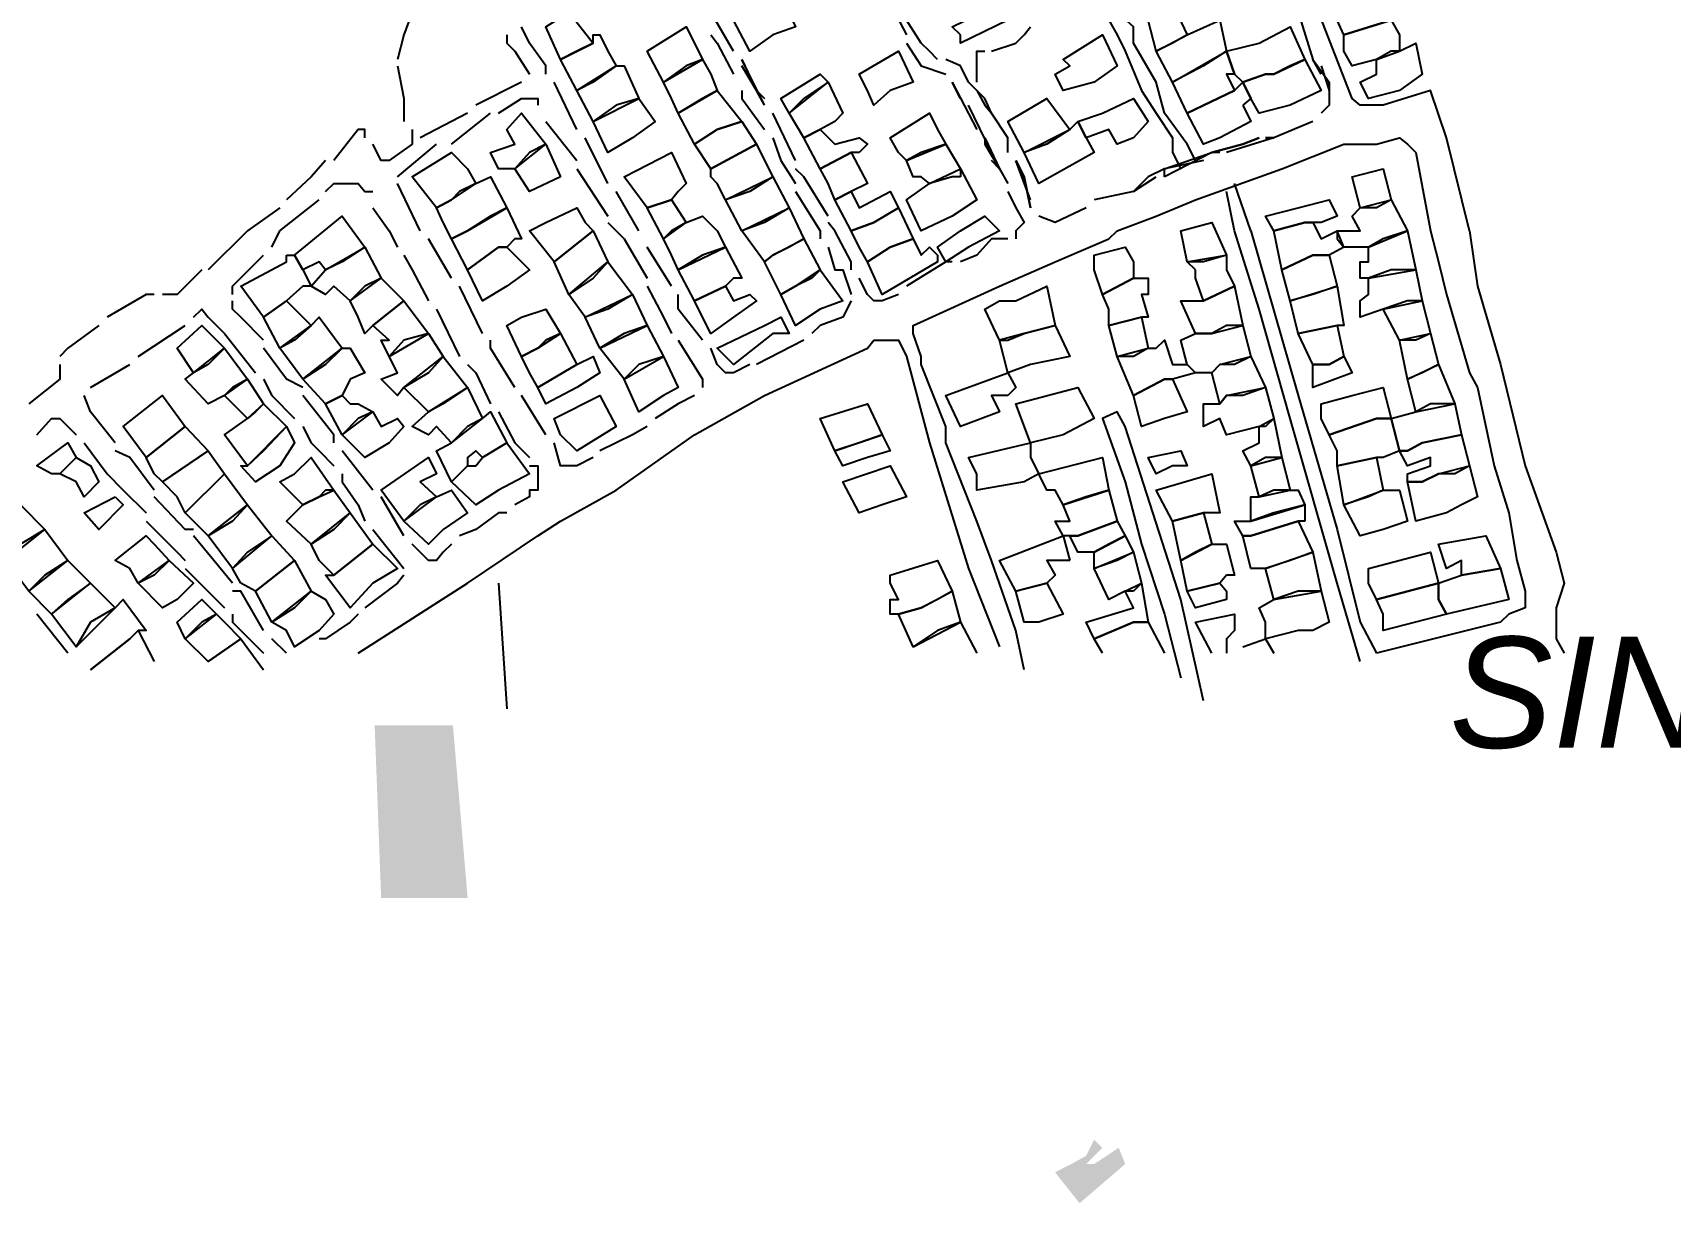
# Model space of a CAD drawing. Header units: millimetres. Extents: x -3588 to 75209, y -3737 to 38254.
# Drawn here: x 28055 to 28338.3, y 4700.5 to 4903 of the extents above; entities that cross this region are included whole.
import ezdxf

# ---------------------------------------------------------------- set-up
doc = ezdxf.new("R2010")
doc.units = ezdxf.units.MM
for name, color, linetype in [('H', 250, 'Continuous'), ('P', 253, 'Continuous'), ('T', 7, 'Continuous')]:
    doc.layers.add(name, color=color, linetype=linetype)

msp = doc.modelspace()

# ---------------------------------------------------------------- hatches: boundary and pattern name
at = {"layer": 'H', "linetype": 'Continuous'}
for points in [[(28115.289, 4753.317), (28114.169, 4783.228), (28127.708, 4783.228), (28130.253, 4753.317), (28115.289, 4753.317), (28115.289, 4753.317)], [(28242.887, 4710.123), (28244.007, 4707.307), (28236.117, 4700.521), (28231.876, 4705.882), (28234.693, 4707.307), (28237.237, 4708.715), (28238.646, 4711.532), (28240.054, 4710.123), (28237.237, 4707.307), (28238.646, 4707.307), (28242.887, 4710.123), (28242.887, 4710.123)]]:
    msp.add_hatch(color=256, dxfattribs=at).paths.add_polyline_path(points)

# ---------------------------------------------------------------- linework, layer by layer
at = {"layer": 'P'}
for points in [[(28303.573, 4868.768), (28299.62, 4884.852), (28296.803, 4893.046), (28288.609, 4890.501), (28284.656, 4890.501), (28283.248, 4891.638), (28271.117, 4922.973), (28264.332, 4939.057), (28256.154, 4963.622)], [(28183.033, 4902.648), (28179.08, 4899.815), (28176.263, 4905.177), (28184.457, 4909.418), (28186.986, 4904.056), (28183.033, 4902.648)], [(28201.949, 4910.826), (28203.357, 4908.009), (28206.19, 4902.648)], [(28238.646, 4911.962), (28240.054, 4909.418), (28241.19, 4905.177), (28242.599, 4902.648), (28244.007, 4899.815), (28246.84, 4893.046), (28249.384, 4889.093), (28252.201, 4884.852), (28252.201, 4882.323), (28253.609, 4879.491)], [(28256.154, 4880.915), (28254.745, 4883.732), (28250.792, 4889.093), (28249.384, 4894.454), (28245.431, 4901.24), (28245.431, 4904.056), (28242.599, 4906.601), (28240.054, 4911.962)], [(28291.442, 4908.009), (28291.442, 4906.601), (28290.034, 4905.177), (28281.84, 4902.648), (28280.703, 4905.177), (28279.295, 4908.009), (28287.489, 4910.826), (28288.609, 4908.009), (28291.442, 4909.418), (28291.442, 4908.009)], [(28120.65, 4906.601), (28119.242, 4902.648), (28118.106, 4898.407)], [(28149.169, 4899.815), (28146.336, 4898.407), (28143.808, 4904.056), (28147.761, 4906.601), (28151.986, 4901.24), (28149.169, 4899.815)], [(28176.263, 4899.815), (28172.31, 4906.601)], [(28215.504, 4902.648), (28214.096, 4904.056), (28222.274, 4908.009), (28223.682, 4905.177), (28215.504, 4901.24), (28215.504, 4902.648)], [(28252.201, 4901.24), (28249.384, 4899.815), (28247.96, 4905.177), (28252.201, 4908.009), (28254.745, 4902.648), (28252.201, 4901.24)], [(28273.934, 4906.601), (28276.478, 4898.407)], [(28143.808, 4895.863), (28143.808, 4897.287), (28140.975, 4901.24), (28139.567, 4904.056)], [(28168.085, 4897.287), (28164.132, 4894.454), (28161.3, 4899.815), (28168.085, 4904.056), (28169.494, 4901.24), (28170.902, 4898.407), (28168.085, 4897.287)], [(28211.551, 4898.407), (28210.143, 4899.815), (28208.735, 4901.24), (28206.19, 4905.177)], [(28220.866, 4899.815), (28225.107, 4901.24), (28226.515, 4902.648), (28227.635, 4904.056)], [(28257.562, 4897.287), (28252.201, 4894.454), (28249.384, 4899.815), (28254.745, 4902.648), (28260.379, 4905.177), (28261.515, 4899.815), (28257.562, 4897.287)], [(28272.526, 4897.287), (28269.709, 4895.863), (28268.285, 4895.863), (28264.332, 4894.454), (28262.923, 4895.863), (28261.515, 4899.815), (28267.164, 4901.24), (28272.526, 4904.056), (28275.07, 4898.407), (28272.526, 4897.287)], [(28290.034, 4899.815), (28287.489, 4898.407), (28283.248, 4897.287), (28281.84, 4899.815), (28281.84, 4902.648), (28290.034, 4905.177), (28291.442, 4902.648), (28291.442, 4899.815), (28290.034, 4899.815)], [(28137.022, 4902.648), (28137.022, 4901.24), (28138.43, 4899.815), (28140.975, 4895.863)], [(28151.986, 4894.454), (28149.169, 4893.046), (28146.336, 4898.407), (28151.986, 4901.24), (28151.986, 4902.648), (28153.122, 4902.648), (28154.53, 4899.815), (28155.938, 4897.287), (28151.986, 4894.454)], [(28172.31, 4902.648), (28173.447, 4901.24), (28176.263, 4895.863)], [(28206.19, 4901.24), (28208.735, 4897.287), (28212.96, 4895.863)], [(28238.646, 4894.454), (28233.284, 4893.046), (28231.876, 4895.863), (28234.421, 4897.287), (28233.284, 4898.407), (28240.054, 4902.648), (28242.599, 4897.287), (28238.646, 4894.454)], [(28291.442, 4893.046), (28286.081, 4891.638), (28284.656, 4894.454), (28287.489, 4895.863), (28287.489, 4898.407), (28291.442, 4899.815), (28294.259, 4901.24), (28295.395, 4895.863), (28291.442, 4893.046)], [(28170.902, 4891.638), (28166.661, 4889.093), (28165.541, 4891.638), (28164.132, 4894.454), (28170.902, 4898.407), (28172.31, 4895.863), (28173.447, 4893.046), (28170.902, 4891.638)], [(28181.624, 4890.501), (28177.672, 4898.407)], [(28177.672, 4898.407), (28180.216, 4893.046), (28181.624, 4891.638)], [(28203.357, 4893.046), (28200.541, 4890.501), (28199.405, 4893.046), (28197.996, 4895.863), (28204.782, 4899.815), (28207.31, 4894.454), (28203.357, 4893.046)], [(28219.729, 4891.638), (28218.321, 4893.046), (28216.913, 4894.454), (28215.504, 4897.287), (28212.96, 4898.407)], [(28218.321, 4894.454), (28218.321, 4895.863), (28218.321, 4898.407), (28218.321, 4899.815), (28219.729, 4899.815)], [(28262.923, 4895.863), (28261.515, 4895.863), (28262.923, 4893.046), (28254.745, 4889.093), (28252.201, 4894.454), (28261.515, 4899.815), (28262.923, 4895.863)], [(28272.526, 4890.501), (28267.164, 4889.093), (28265.756, 4891.638), (28264.332, 4894.454), (28268.285, 4895.863), (28269.709, 4895.863), (28275.07, 4898.407), (28277.887, 4893.046), (28272.526, 4890.501)], [(28276.478, 4898.407), (28279.295, 4894.454), (28279.295, 4893.046), (28279.295, 4894.454)], [(28277.887, 4895.863), (28276.478, 4898.407)], [(28118.106, 4897.287), (28119.242, 4891.638), (28119.242, 4887.685)], [(28155.938, 4890.501), (28151.986, 4887.685), (28149.169, 4893.046), (28155.938, 4897.287), (28157.347, 4897.287), (28159.891, 4891.638), (28155.938, 4890.501)], [(28181.624, 4890.501), (28180.216, 4893.046), (28177.672, 4897.287)], [(28188.41, 4891.638), (28185.865, 4889.093), (28184.457, 4891.638), (28191.227, 4895.863), (28192.635, 4894.454), (28188.41, 4891.638)], [(28277.887, 4897.287), (28279.295, 4893.046), (28279.295, 4890.501), (28277.887, 4889.093)], [(28139.567, 4894.454), (28131.661, 4890.501)], [(28149.169, 4886.276), (28145.216, 4894.454)], [(28173.447, 4886.276), (28169.494, 4883.732), (28166.661, 4889.093), (28173.447, 4893.046), (28177.672, 4887.685), (28173.447, 4886.276)], [(28177.672, 4893.046), (28177.672, 4891.638), (28181.624, 4886.276)], [(28193.771, 4887.685), (28191.227, 4886.276), (28188.41, 4884.852), (28185.865, 4889.093), (28192.635, 4894.454), (28195.18, 4889.093), (28193.771, 4887.685)], [(28214.096, 4894.454), (28218.321, 4886.276)], [(28214.096, 4894.454), (28218.321, 4886.276)], [(28215.504, 4891.638), (28214.096, 4894.454)], [(28218.321, 4893.046), (28219.729, 4890.501), (28220.866, 4889.093), (28219.729, 4891.638)], [(28264.332, 4890.501), (28265.756, 4887.685), (28260.379, 4884.852), (28257.562, 4883.732), (28254.745, 4889.093), (28262.923, 4893.046), (28264.332, 4894.454), (28265.756, 4891.638), (28264.332, 4890.501)], [(28135.614, 4889.093), (28139.567, 4891.638), (28140.975, 4891.638), (28142.383, 4891.638), (28142.383, 4890.501)], [(28158.755, 4884.852), (28154.53, 4882.323), (28151.986, 4887.685), (28159.891, 4891.638), (28162.708, 4887.685), (28158.755, 4884.852)], [(28220.866, 4882.323), (28216.913, 4890.501)], [(28223.682, 4882.323), (28223.682, 4884.852), (28220.866, 4889.093), (28219.729, 4890.501)], [(28230.468, 4883.732), (28226.515, 4882.323), (28223.682, 4887.685), (28230.468, 4891.638), (28234.421, 4886.276), (28230.468, 4883.732)], [(28245.431, 4884.852), (28242.599, 4883.732), (28241.19, 4886.276), (28237.237, 4884.852), (28235.829, 4887.685), (28240.054, 4889.093), (28245.431, 4891.638), (28247.96, 4887.685), (28245.431, 4884.852)], [(28130.253, 4889.093), (28122.059, 4884.852)], [(28127.436, 4883.732), (28134.205, 4889.093)], [(28140.975, 4882.323), (28138.43, 4879.491), (28135.614, 4879.491), (28134.205, 4882.323), (28138.43, 4883.732), (28137.022, 4886.276), (28139.567, 4889.093), (28143.808, 4883.732), (28140.975, 4882.323)], [(28143.808, 4887.685), (28149.169, 4880.915)], [(28173.447, 4886.276), (28177.672, 4887.685), (28180.216, 4883.732), (28172.31, 4879.491), (28169.494, 4883.732), (28173.447, 4886.276)], [(28186.986, 4880.915), (28183.033, 4889.093)], [(28208.735, 4882.323), (28206.19, 4880.915), (28204.782, 4882.323), (28203.357, 4884.852), (28210.143, 4889.093), (28211.551, 4886.276), (28212.96, 4883.732), (28208.735, 4882.323)], [(28237.237, 4884.852), (28238.646, 4882.323), (28229.059, 4876.962), (28226.515, 4882.323), (28234.421, 4886.276), (28235.829, 4887.685), (28237.237, 4884.852)], [(28276.478, 4887.685), (28269.709, 4884.852), (28268.285, 4884.852)], [(28112.472, 4884.852), (28112.472, 4886.276), (28111.336, 4886.276), (28107.111, 4880.915)], [(28120.65, 4886.276), (28120.65, 4883.732)], [(28154.53, 4876.962), (28150.577, 4884.852)], [(28183.033, 4884.852), (28184.457, 4880.915), (28186.986, 4876.962)], [(28197.996, 4882.323), (28196.588, 4882.323), (28191.227, 4879.491), (28188.41, 4884.852), (28191.227, 4886.276), (28193.771, 4883.732), (28197.996, 4884.852), (28199.405, 4883.732), (28197.996, 4882.323)], [(28219.729, 4884.852), (28222.274, 4879.491), (28223.682, 4876.962)], [(28219.729, 4884.852), (28219.729, 4883.732), (28222.274, 4879.491), (28220.866, 4880.915)], [(28249.384, 4871.313), (28256.154, 4874.129), (28271.117, 4879.491), (28281.84, 4883.732), (28287.489, 4883.732), (28291.442, 4884.852), (28292.85, 4883.732), (28294.259, 4882.323), (28296.803, 4868.768), (28298.211, 4863.407), (28299.62, 4857.758), (28303.573, 4844.203), (28304.981, 4841.674), (28307.814, 4828.119), (28310.358, 4819.941), (28311.767, 4811.747), (28313.175, 4806.386), (28313.175, 4803.553), (28310.358, 4802.433), (28308.934, 4801.025), (28287.489, 4795.663)], [(28267.164, 4884.852), (28264.332, 4883.732), (28258.97, 4882.323)], [(28258.97, 4882.323), (28264.332, 4883.732), (28267.164, 4884.852)], [(28268.285, 4884.852), (28269.709, 4884.852), (28261.515, 4882.323)], [(28120.65, 4883.732), (28116.697, 4880.915), (28115.289, 4880.915), (28113.881, 4883.732)], [(28118.106, 4878.082), (28124.891, 4883.732)], [(28128.844, 4875.538), (28127.436, 4874.129), (28124.891, 4872.721), (28120.65, 4878.082), (28127.436, 4882.323), (28130.253, 4879.491), (28131.661, 4876.962), (28128.844, 4875.538)], [(28146.336, 4878.082), (28140.975, 4875.538), (28138.43, 4879.491), (28143.808, 4883.732), (28146.336, 4878.082)], [(28166.661, 4875.538), (28165.541, 4874.129), (28161.3, 4872.721), (28157.347, 4878.082), (28165.541, 4882.323), (28168.085, 4876.962), (28166.661, 4875.538)], [(28179.08, 4875.538), (28174.855, 4874.129), (28173.447, 4876.962), (28172.31, 4878.082), (28172.31, 4879.491), (28180.216, 4883.732), (28181.624, 4880.915), (28183.033, 4878.082), (28179.08, 4875.538)], [(28192.635, 4876.962), (28191.227, 4879.491), (28196.588, 4882.323), (28199.405, 4876.962), (28196.588, 4875.538), (28193.771, 4874.129), (28192.635, 4876.962)], [(28215.504, 4878.082), (28214.096, 4878.082), (28210.143, 4876.962), (28208.735, 4878.082), (28207.31, 4878.082), (28206.19, 4880.915), (28212.96, 4883.732), (28215.504, 4879.491), (28215.504, 4878.082)], [(28258.97, 4882.323), (28250.792, 4878.082)], [(28250.792, 4878.082), (28250.792, 4879.491), (28258.97, 4882.323)], [(28260.379, 4882.323), (28258.97, 4882.323)], [(28105.687, 4880.915), (28103.158, 4878.082), (28098.917, 4874.129)], [(28149.169, 4879.491), (28154.53, 4871.313)], [(28192.635, 4871.313), (28188.41, 4878.082), (28186.986, 4879.491)], [(28214.096, 4871.313), (28208.735, 4868.768), (28206.19, 4874.129), (28210.143, 4876.962), (28215.504, 4879.491), (28218.321, 4874.129), (28214.096, 4871.313)], [(28227.635, 4872.721), (28226.515, 4878.082), (28225.107, 4880.915)], [(28225.107, 4880.915), (28226.515, 4878.082), (28227.635, 4872.721)], [(28227.635, 4874.129), (28225.107, 4880.915)], [(28257.562, 4880.915), (28250.792, 4879.491), (28247.96, 4878.082)], [(28287.489, 4872.721), (28284.656, 4872.721), (28283.248, 4878.082), (28288.609, 4879.491), (28290.034, 4874.129), (28287.489, 4872.721)], [(28105.687, 4875.538), (28107.111, 4876.962), (28108.519, 4876.962), (28111.336, 4876.962), (28112.472, 4875.538), (28113.881, 4875.538)], [(28122.059, 4868.768), (28118.106, 4876.962)], [(28134.205, 4871.313), (28130.253, 4868.768), (28127.436, 4867.36), (28126.012, 4870.177), (28124.891, 4872.721), (28127.436, 4874.129), (28131.661, 4876.962), (28134.205, 4878.082), (28137.022, 4872.721), (28134.205, 4871.313)], [(28159.891, 4868.768), (28155.938, 4875.538)], [(28181.624, 4870.177), (28177.672, 4868.768), (28174.855, 4874.129), (28183.033, 4878.082), (28185.865, 4872.721), (28181.624, 4870.177)], [(28186.986, 4875.538), (28191.227, 4868.768), (28191.227, 4867.36)], [(28204.782, 4872.721), (28200.541, 4870.177), (28196.588, 4868.768), (28193.771, 4874.129), (28196.588, 4875.538), (28197.996, 4872.721), (28203.357, 4875.538), (28204.782, 4872.721)], [(28223.682, 4875.538), (28225.107, 4872.721), (28226.515, 4870.177), (28225.107, 4868.768), (28225.107, 4867.36)], [(28246.84, 4876.962), (28245.431, 4875.538), (28238.646, 4874.129)], [(28247.96, 4878.082), (28245.431, 4875.538), (28249.384, 4878.082)], [(28262.923, 4868.768), (28261.515, 4875.538)], [(28265.756, 4868.768), (28262.923, 4876.962)], [(28097.781, 4872.721), (28092.148, 4868.768)], [(28097.781, 4868.768), (28104.567, 4874.129)], [(28113.881, 4872.721), (28116.697, 4868.768), (28118.106, 4865.952)], [(28138.43, 4867.36), (28137.022, 4865.952), (28135.614, 4865.952), (28130.253, 4861.999), (28127.436, 4867.36), (28130.253, 4868.768), (28137.022, 4872.721), (28139.567, 4867.36), (28138.43, 4867.36)], [(28143.808, 4870.177), (28149.169, 4872.721), (28150.577, 4870.177), (28151.986, 4868.768), (28145.216, 4863.407), (28140.975, 4868.768), (28143.808, 4870.177)], [(28165.541, 4868.768), (28164.132, 4867.36), (28161.3, 4872.721), (28165.541, 4874.129), (28168.085, 4870.177), (28165.541, 4868.768)], [(28185.865, 4865.952), (28183.033, 4864.527), (28181.624, 4863.407), (28177.672, 4868.768), (28185.865, 4872.721), (28188.41, 4867.36), (28185.865, 4865.952)], [(28197.996, 4865.952), (28196.588, 4868.768), (28200.541, 4870.177), (28204.782, 4872.721), (28207.31, 4867.36), (28203.357, 4865.952), (28199.405, 4863.407), (28197.996, 4865.952)], [(28237.237, 4872.721), (28231.876, 4870.177), (28229.059, 4871.313)], [(28277.887, 4870.177), (28276.478, 4870.177), (28275.07, 4870.177), (28269.709, 4868.768), (28268.285, 4871.313), (28273.934, 4872.721), (28279.295, 4874.129), (28280.703, 4871.313), (28277.887, 4870.177)], [(28288.609, 4867.36), (28286.081, 4865.952), (28281.84, 4865.952), (28280.703, 4868.768), (28284.656, 4868.768), (28283.248, 4871.313), (28284.656, 4872.721), (28290.034, 4874.129), (28292.85, 4868.768), (28288.609, 4867.36)], [(28108.519, 4863.407), (28105.687, 4861.999), (28104.567, 4863.407), (28101.734, 4861.999), (28100.326, 4864.527), (28108.519, 4871.313), (28112.472, 4865.952), (28108.519, 4863.407)], [(28154.53, 4870.177), (28155.938, 4868.768)], [(28170.902, 4864.527), (28166.661, 4861.999), (28165.541, 4864.527), (28164.132, 4867.36), (28168.085, 4870.177), (28170.902, 4871.313), (28173.447, 4868.768), (28174.855, 4865.952), (28170.902, 4864.527)], [(28196.588, 4861.999), (28196.588, 4863.407), (28193.771, 4868.768), (28192.635, 4870.177)], [(28226.515, 4792.831), (28225.107, 4799.616), (28220.866, 4811.747), (28218.321, 4818.517), (28212.96, 4832.072), (28212.96, 4834.888), (28208.735, 4845.627), (28208.735, 4847.035), (28207.31, 4850.988), (28207.31, 4852.396), (28222.274, 4859.166), (28231.876, 4863.407), (28241.19, 4867.36), (28242.599, 4868.768), (28249.384, 4871.313)], [(28215.504, 4868.768), (28219.729, 4871.313), (28222.274, 4868.768), (28216.913, 4865.952), (28212.96, 4863.407), (28211.551, 4865.952), (28215.504, 4868.768)], [(28257.562, 4863.407), (28254.745, 4863.407), (28253.609, 4868.768), (28258.97, 4870.177), (28261.515, 4864.527), (28257.562, 4863.407)], [(28280.703, 4867.36), (28281.84, 4865.952), (28279.295, 4864.527), (28276.478, 4864.527), (28271.117, 4861.999), (28269.709, 4868.768), (28275.07, 4870.177), (28276.478, 4870.177), (28277.887, 4867.36), (28280.703, 4868.768), (28280.703, 4867.36)], [(28092.148, 4868.768), (28085.362, 4861.999)], [(28096.373, 4865.952), (28097.781, 4868.768)], [(28127.436, 4860.59), (28123.483, 4867.36)], [(28151.986, 4860.59), (28147.761, 4857.758), (28145.216, 4863.407), (28151.986, 4868.768), (28154.53, 4863.407), (28151.986, 4860.59)], [(28155.938, 4868.768), (28157.347, 4867.36), (28161.3, 4860.59)], [(28189.818, 4860.59), (28186.986, 4859.166), (28184.457, 4857.758), (28181.624, 4863.407), (28183.033, 4864.527), (28188.41, 4867.36), (28191.227, 4861.999), (28189.818, 4860.59)], [(28211.551, 4864.527), (28211.551, 4863.407), (28201.949, 4857.758), (28199.405, 4863.407), (28203.357, 4865.952), (28207.31, 4867.36), (28208.735, 4864.527), (28210.143, 4865.952), (28211.551, 4864.527)], [(28223.682, 4867.36), (28220.866, 4867.36), (28218.321, 4864.527), (28215.504, 4863.407)], [(28284.656, 4794.239), (28280.703, 4807.794), (28272.526, 4836.313), (28267.164, 4855.213), (28262.923, 4868.768)], [(28265.756, 4868.768), (28273.934, 4840.266), (28280.703, 4817.108), (28284.656, 4801.025), (28287.489, 4795.663)], [(28290.034, 4861.999), (28286.081, 4860.59), (28284.656, 4860.59), (28284.656, 4863.407), (28286.081, 4863.407), (28286.081, 4865.952), (28292.85, 4868.768), (28294.259, 4861.999), (28290.034, 4861.999)], [(28303.573, 4868.768), (28304.981, 4859.166)], [(28089.603, 4857.758), (28089.603, 4859.166), (28094.964, 4864.527)], [(28098.917, 4864.527), (28100.326, 4864.527), (28101.734, 4861.999), (28103.158, 4859.166), (28101.734, 4859.166), (28098.917, 4856.637), (28094.964, 4853.805), (28091.011, 4859.166), (28098.917, 4863.407), (28098.917, 4864.527)], [(28112.472, 4859.166), (28109.928, 4856.637), (28107.111, 4859.166), (28105.687, 4857.758), (28103.158, 4859.166), (28105.687, 4861.999), (28112.472, 4865.952), (28115.289, 4860.59), (28112.472, 4859.166)], [(28119.242, 4864.527), (28120.65, 4861.999), (28123.483, 4856.637)], [(28137.022, 4859.166), (28132.797, 4856.637), (28130.253, 4861.999), (28135.614, 4865.952), (28137.022, 4865.952), (28140.975, 4861.999), (28137.022, 4859.166)], [(28165.541, 4859.166), (28161.3, 4865.952)], [(28176.263, 4860.59), (28174.855, 4859.166), (28169.494, 4856.637), (28166.661, 4861.999), (28174.855, 4865.952), (28177.672, 4860.59), (28176.263, 4860.59)], [(28192.635, 4865.952), (28193.771, 4861.999), (28195.18, 4861.999), (28196.588, 4857.758)], [(28238.646, 4861.999), (28238.646, 4864.527), (28244.007, 4865.952), (28245.431, 4863.407), (28245.431, 4860.59), (28240.054, 4857.758), (28238.646, 4861.999)], [(28256.154, 4861.999), (28254.745, 4863.407), (28261.515, 4864.527), (28261.515, 4861.999), (28262.923, 4859.166), (28257.562, 4856.637), (28256.154, 4860.59), (28256.154, 4861.999)], [(28276.478, 4857.758), (28272.526, 4856.637), (28271.117, 4861.999), (28276.478, 4864.527), (28279.295, 4864.527), (28280.703, 4859.166), (28276.478, 4857.758)], [(28084.242, 4861.999), (28080.001, 4857.758), (28077.456, 4857.758)], [(28154.53, 4855.213), (28150.577, 4853.805), (28147.761, 4857.758), (28154.53, 4863.407), (28158.755, 4857.758), (28154.53, 4855.213)], [(28191.227, 4855.213), (28186.986, 4852.396), (28184.457, 4857.758), (28186.986, 4859.166), (28191.227, 4861.999), (28195.18, 4856.637), (28191.227, 4855.213)], [(28214.096, 4863.407), (28212.96, 4863.407), (28206.19, 4859.166)], [(28292.85, 4856.637), (28288.609, 4855.213), (28284.656, 4853.805), (28284.656, 4856.637), (28286.081, 4857.758), (28286.081, 4860.59), (28294.259, 4861.999), (28295.395, 4856.637), (28292.85, 4856.637)], [(28111.336, 4853.805), (28109.928, 4856.637), (28115.289, 4860.59), (28119.242, 4856.637), (28113.881, 4852.396), (28112.472, 4850.988), (28111.336, 4853.805)], [(28132.797, 4850.988), (28128.844, 4859.166)], [(28161.3, 4859.166), (28164.132, 4853.805), (28165.541, 4850.988)], [(28176.263, 4853.805), (28172.31, 4850.988), (28170.902, 4853.805), (28169.494, 4856.637), (28174.855, 4859.166), (28176.263, 4856.637), (28179.08, 4857.758), (28180.216, 4856.637), (28176.263, 4853.805)], [(28204.782, 4857.758), (28201.949, 4856.637), (28200.541, 4856.637), (28199.405, 4857.758), (28197.996, 4860.59)], [(28222.274, 4856.637), (28225.107, 4856.637), (28230.468, 4859.166), (28231.876, 4852.396), (28226.515, 4850.988), (28222.274, 4849.852), (28219.729, 4855.213), (28222.274, 4856.637)], [(28241.19, 4855.213), (28240.054, 4857.758), (28245.431, 4860.59), (28247.96, 4860.59), (28247.96, 4857.758), (28246.84, 4857.758), (28247.96, 4853.805), (28246.84, 4853.805), (28241.19, 4852.396), (28241.19, 4855.213)], [(28261.515, 4852.396), (28258.97, 4850.988), (28256.154, 4850.988), (28253.609, 4856.637), (28254.745, 4856.637), (28257.562, 4856.637), (28262.923, 4859.166), (28264.332, 4852.396), (28261.515, 4852.396)], [(28280.703, 4852.396), (28273.934, 4850.988), (28272.526, 4856.637), (28280.703, 4859.166), (28281.84, 4852.396), (28280.703, 4852.396)], [(28304.981, 4859.166), (28308.934, 4845.627)], [(28076.048, 4857.758), (28074.64, 4857.758), (28067.87, 4853.805)], [(28094.964, 4849.852), (28091.011, 4853.805), (28089.603, 4855.213), (28089.603, 4856.637)], [(28100.326, 4849.852), (28097.781, 4848.444), (28094.964, 4853.805), (28098.917, 4856.637), (28103.158, 4852.396), (28100.326, 4849.852)], [(28119.242, 4849.852), (28116.697, 4847.035), (28115.289, 4849.852), (28116.697, 4849.852), (28113.881, 4852.396), (28119.242, 4856.637), (28123.483, 4850.988), (28119.242, 4849.852)], [(28157.347, 4850.988), (28153.122, 4848.444), (28150.577, 4853.805), (28158.755, 4857.758), (28161.3, 4852.396), (28157.347, 4850.988)], [(28170.902, 4849.852), (28166.661, 4855.213), (28166.661, 4857.758)], [(28196.588, 4856.637), (28195.18, 4853.805), (28191.227, 4852.396), (28189.818, 4850.988)], [(28294.259, 4849.852), (28291.442, 4849.852), (28288.609, 4855.213), (28295.395, 4856.637), (28296.803, 4850.988), (28294.259, 4849.852)], [(28082.834, 4853.805), (28084.242, 4855.213), (28085.362, 4853.805), (28088.195, 4850.988)], [(28105.687, 4845.627), (28101.734, 4843.082), (28097.781, 4848.444), (28103.158, 4852.396), (28104.567, 4853.805), (28108.519, 4848.444), (28105.687, 4845.627)], [(28124.891, 4855.213), (28128.844, 4847.035)], [(28143.808, 4849.852), (28142.383, 4848.444), (28139.567, 4847.035), (28137.022, 4852.396), (28139.567, 4853.805), (28143.808, 4855.213), (28146.336, 4850.988), (28143.808, 4849.852)], [(28184.457, 4850.988), (28183.033, 4850.988), (28176.263, 4845.627), (28173.447, 4848.444), (28181.624, 4852.396), (28184.457, 4853.805), (28185.865, 4850.988), (28184.457, 4850.988)], [(28245.431, 4847.035), (28242.599, 4847.035), (28241.19, 4852.396), (28246.84, 4853.805), (28247.96, 4848.444), (28245.431, 4847.035)], [(28066.462, 4852.396), (28061.084, 4848.444), (28059.676, 4847.035)], [(28073.231, 4847.035), (28081.409, 4852.396)], [(28085.362, 4845.627), (28082.834, 4844.203), (28080.001, 4848.444), (28084.242, 4852.396), (28088.195, 4848.444), (28085.362, 4845.627)], [(28088.195, 4850.988), (28093.556, 4844.203)], [(28111.336, 4795.663), (28130.253, 4807.794), (28142.383, 4815.988), (28146.336, 4818.517), (28155.938, 4823.878), (28169.494, 4833.48), (28181.624, 4840.266), (28199.405, 4848.444), (28200.541, 4849.852)], [(28123.483, 4844.203), (28119.242, 4841.674), (28118.106, 4840.266), (28115.289, 4843.082), (28118.106, 4844.203), (28116.697, 4847.035), (28123.483, 4850.988), (28126.012, 4847.035), (28123.483, 4844.203)], [(28138.43, 4841.674), (28134.205, 4848.444), (28134.205, 4849.852)], [(28140.975, 4844.203), (28139.567, 4847.035), (28142.383, 4848.444), (28146.336, 4850.988), (28149.169, 4845.627), (28142.383, 4841.674), (28140.975, 4844.203)], [(28159.891, 4845.627), (28157.347, 4843.082), (28153.122, 4848.444), (28161.3, 4852.396), (28164.132, 4847.035), (28159.891, 4845.627)], [(28166.661, 4849.852), (28170.902, 4843.082), (28170.902, 4841.674)], [(28188.41, 4849.852), (28180.216, 4845.627)], [(28200.541, 4849.852), (28201.949, 4849.852), (28204.782, 4849.852), (28206.19, 4847.035), (28210.143, 4832.072), (28216.913, 4810.339), (28222.274, 4796.784)], [(28223.682, 4849.852), (28226.515, 4850.988), (28231.876, 4852.396), (28234.421, 4847.035), (28227.635, 4845.627), (28223.682, 4844.203), (28222.274, 4849.852), (28223.682, 4849.852)], [(28254.745, 4845.627), (28256.154, 4844.203), (28252.201, 4843.082), (28250.792, 4843.082), (28245.431, 4840.266), (28242.599, 4847.035), (28247.96, 4848.444), (28249.384, 4848.444), (28250.792, 4849.852), (28252.201, 4845.627), (28254.745, 4845.627)], [(28262.923, 4845.627), (28260.379, 4845.627), (28258.97, 4844.203), (28256.154, 4844.203), (28254.745, 4845.627), (28253.609, 4849.852), (28256.154, 4850.988), (28258.97, 4850.988), (28264.332, 4852.396), (28265.756, 4847.035), (28262.923, 4845.627)], [(28279.295, 4845.627), (28276.478, 4845.627), (28273.934, 4850.988), (28280.703, 4852.396), (28281.84, 4847.035), (28279.295, 4845.627)], [(28295.395, 4844.203), (28292.85, 4843.082), (28291.442, 4849.852), (28296.803, 4850.988), (28298.211, 4845.627), (28295.395, 4844.203)], [(28089.603, 4841.674), (28088.195, 4840.266), (28085.362, 4838.841), (28081.409, 4843.082), (28082.834, 4844.203), (28088.195, 4848.444), (28092.148, 4843.082), (28089.603, 4841.674)], [(28101.734, 4841.674), (28098.917, 4843.082), (28094.964, 4848.444)], [(28109.928, 4843.082), (28108.519, 4840.266), (28105.687, 4838.841), (28101.734, 4843.082), (28108.519, 4848.444), (28109.928, 4848.444), (28112.472, 4844.203), (28109.928, 4843.082)], [(28126.012, 4838.841), (28123.483, 4837.433), (28119.242, 4841.674), (28126.012, 4847.035), (28130.253, 4841.674), (28126.012, 4838.841)], [(28149.169, 4841.674), (28143.808, 4838.841), (28142.383, 4841.674), (28149.169, 4845.627), (28151.986, 4847.035), (28153.122, 4844.203), (28149.169, 4841.674)], [(28164.132, 4840.266), (28159.891, 4837.433), (28157.347, 4843.082), (28164.132, 4847.035), (28166.661, 4841.674), (28164.132, 4840.266)], [(28179.08, 4845.627), (28176.263, 4844.203), (28174.855, 4844.203), (28173.447, 4845.627), (28172.31, 4848.444)], [(28264.332, 4840.266), (28261.515, 4840.266), (28260.379, 4838.841), (28258.97, 4844.203), (28260.379, 4845.627), (28265.756, 4847.035), (28268.285, 4841.674), (28264.332, 4840.266)], [(28279.295, 4845.627), (28281.84, 4847.035), (28283.248, 4844.203), (28276.478, 4841.674), (28276.478, 4845.627), (28279.295, 4845.627)], [(28059.676, 4845.627), (28059.676, 4843.082), (28054.315, 4838.841)], [(28065.037, 4841.674), (28071.823, 4845.627)], [(28130.253, 4845.627), (28131.661, 4844.203), (28134.205, 4838.841)], [(28223.682, 4840.266), (28220.866, 4840.266), (28222.274, 4837.433), (28215.504, 4834.888), (28212.96, 4840.266), (28223.682, 4844.203), (28225.107, 4841.674), (28223.682, 4840.266)], [(28296.803, 4838.841), (28294.259, 4837.433), (28292.85, 4843.082), (28298.211, 4845.627), (28301.028, 4838.841), (28296.803, 4838.841)], [(28308.934, 4845.627), (28313.175, 4828.119)], [(28093.556, 4837.433), (28092.148, 4836.313), (28088.195, 4840.266), (28092.148, 4843.082), (28094.964, 4838.841), (28093.556, 4837.433)], [(28094.964, 4843.082), (28096.373, 4840.266), (28100.326, 4836.313)], [(28130.253, 4834.888), (28127.436, 4832.072), (28124.891, 4834.888), (28123.483, 4833.48), (28120.65, 4834.888), (28123.483, 4837.433), (28130.253, 4841.674), (28132.797, 4836.313), (28130.253, 4834.888)], [(28233.284, 4833.48), (28227.635, 4832.072), (28225.107, 4838.841), (28235.829, 4841.674), (28238.646, 4836.313), (28233.284, 4833.48)], [(28250.792, 4836.313), (28246.84, 4834.888), (28245.431, 4840.266), (28250.792, 4843.082), (28252.201, 4843.082), (28254.745, 4837.433), (28250.792, 4836.313)], [(28268.285, 4834.888), (28267.164, 4834.888), (28261.515, 4833.48), (28260.379, 4836.313), (28257.562, 4834.888), (28257.562, 4838.841), (28260.379, 4838.841), (28261.515, 4840.266), (28268.285, 4841.674), (28269.709, 4836.313), (28268.285, 4834.888)], [(28277.887, 4836.313), (28277.887, 4838.841), (28283.248, 4840.266), (28288.609, 4841.674), (28290.034, 4836.313), (28287.489, 4836.313), (28279.295, 4833.48), (28277.887, 4836.313)], [(28069.278, 4832.072), (28065.037, 4837.433), (28063.917, 4840.266)], [(28081.409, 4834.888), (28074.64, 4829.527), (28070.687, 4834.888), (28077.456, 4840.266), (28081.409, 4834.888)], [(28094.964, 4830.663), (28092.148, 4828.119), (28088.195, 4833.48), (28092.148, 4836.313), (28094.964, 4838.841), (28098.917, 4834.888), (28094.964, 4830.663)], [(28107.111, 4832.072), (28107.111, 4833.48), (28101.734, 4840.266)], [(28111.336, 4836.313), (28108.519, 4833.48), (28105.687, 4838.841), (28108.519, 4840.266), (28109.928, 4838.841), (28111.336, 4838.841), (28113.881, 4837.433), (28111.336, 4836.313)], [(28143.808, 4833.48), (28139.567, 4840.266)], [(28146.336, 4833.48), (28145.216, 4836.313), (28153.122, 4840.266), (28155.938, 4834.888), (28149.169, 4830.663), (28146.336, 4833.48)], [(28169.494, 4840.266), (28166.661, 4838.841), (28162.708, 4836.313)], [(28197.996, 4832.072), (28193.771, 4830.663), (28191.227, 4836.313), (28199.405, 4838.841), (28201.949, 4833.48), (28197.996, 4832.072)], [(28294.259, 4837.433), (28301.028, 4838.841), (28302.164, 4833.48), (28295.395, 4832.072), (28292.85, 4830.663), (28291.442, 4830.663), (28290.034, 4836.313), (28294.259, 4837.433)], [(28055.723, 4833.48), (28058.268, 4836.313), (28059.676, 4836.313), (28061.084, 4834.888), (28062.509, 4833.48)], [(28116.697, 4832.072), (28112.472, 4829.527), (28108.519, 4833.48), (28113.881, 4837.433), (28115.289, 4834.888), (28118.106, 4836.313), (28119.242, 4834.888), (28116.697, 4832.072)], [(28137.022, 4832.072), (28132.797, 4829.527), (28131.661, 4830.663), (28130.253, 4829.527), (28130.253, 4828.119), (28127.436, 4825.302), (28124.891, 4830.663), (28127.436, 4832.072), (28132.797, 4836.313), (28134.205, 4837.433), (28137.022, 4832.072)], [(28135.614, 4837.433), (28138.43, 4832.072), (28140.975, 4829.527)], [(28257.562, 4787.469), (28253.609, 4804.977), (28244.007, 4834.888), (28242.599, 4837.433), (28240.054, 4836.313), (28244.007, 4825.302), (28246.84, 4814.564), (28250.792, 4802.433), (28253.609, 4791.422)], [(28268.285, 4829.527), (28265.756, 4828.119), (28264.332, 4830.663), (28267.164, 4832.072), (28267.164, 4834.888), (28269.709, 4836.313), (28271.117, 4829.527), (28268.285, 4829.527)], [(28280.703, 4830.663), (28279.295, 4833.48), (28287.489, 4836.313), (28290.034, 4836.313), (28291.442, 4830.663), (28288.609, 4829.527), (28287.489, 4829.527), (28280.703, 4828.119), (28280.703, 4830.663)], [(28076.048, 4826.71), (28074.64, 4829.527), (28081.409, 4834.888), (28085.362, 4830.663), (28077.456, 4825.302), (28076.048, 4826.71)], [(28097.781, 4828.119), (28093.556, 4825.302), (28091.011, 4828.119), (28092.148, 4828.119), (28098.917, 4834.888), (28100.326, 4832.072), (28097.781, 4828.119)], [(28101.734, 4834.888), (28103.158, 4832.072), (28104.567, 4830.663), (28107.111, 4828.119)], [(28161.3, 4834.888), (28158.755, 4833.48), (28153.122, 4830.663)], [(28199.405, 4829.527), (28195.18, 4828.119), (28193.771, 4830.663), (28201.949, 4833.48), (28203.357, 4830.663), (28199.405, 4829.527)], [(28301.028, 4826.71), (28298.211, 4826.71), (28295.395, 4825.302), (28292.85, 4825.302), (28292.85, 4826.71), (28296.803, 4828.119), (28296.803, 4829.527), (28292.85, 4828.119), (28291.442, 4830.663), (28292.85, 4830.663), (28295.395, 4832.072), (28302.164, 4833.48), (28303.573, 4828.119), (28301.028, 4826.71)], [(28059.676, 4826.71), (28058.268, 4826.71), (28055.723, 4828.119), (28061.084, 4832.072), (28062.509, 4829.527), (28059.676, 4826.71)], [(28063.917, 4832.072), (28067.87, 4826.71)], [(28076.048, 4823.878), (28071.823, 4829.527), (28069.278, 4830.663)], [(28080.001, 4822.758), (28077.456, 4825.302), (28085.362, 4830.663), (28088.195, 4826.71), (28081.409, 4819.941), (28080.001, 4822.758)], [(28113.881, 4823.878), (28108.519, 4830.663)], [(28131.661, 4828.119), (28132.797, 4829.527), (28137.022, 4832.072), (28140.975, 4826.71), (28135.614, 4823.878), (28131.661, 4821.349), (28127.436, 4825.302), (28130.253, 4828.119), (28131.661, 4828.119)], [(28151.986, 4829.527), (28149.169, 4828.119), (28146.336, 4828.119), (28145.216, 4832.072)], [(28218.321, 4826.71), (28216.913, 4829.527), (28227.635, 4832.072), (28227.635, 4829.527), (28229.059, 4826.71), (28226.515, 4825.302), (28218.321, 4823.878), (28218.321, 4826.71)], [(28252.201, 4828.119), (28249.384, 4826.71), (28247.96, 4829.527), (28253.609, 4830.663), (28254.745, 4828.119), (28252.201, 4828.119)], [(28061.084, 4828.119), (28062.509, 4829.527), (28065.037, 4828.119), (28066.462, 4825.302), (28063.917, 4822.758), (28062.509, 4825.302), (28059.676, 4826.71), (28061.084, 4828.119)], [(28105.687, 4823.878), (28104.567, 4822.758), (28101.734, 4821.349), (28097.781, 4825.302), (28100.326, 4826.71), (28103.158, 4829.527), (28107.111, 4823.878), (28105.687, 4823.878)], [(28122.059, 4821.349), (28119.242, 4818.517), (28115.289, 4823.878), (28123.483, 4829.527), (28124.891, 4826.71), (28122.059, 4825.302), (28124.891, 4822.758), (28122.059, 4821.349)], [(28140.975, 4828.119), (28142.383, 4828.119), (28142.383, 4826.71), (28142.383, 4825.302), (28142.383, 4823.878), (28140.975, 4823.878), (28140.975, 4822.758), (28138.43, 4821.349)], [(28201.949, 4821.349), (28197.996, 4819.941), (28195.18, 4825.302), (28203.357, 4828.119), (28206.19, 4822.758), (28201.949, 4821.349)], [(28237.237, 4822.758), (28233.284, 4821.349), (28231.876, 4823.878), (28230.468, 4823.878), (28229.059, 4826.71), (28240.054, 4829.527), (28241.19, 4823.878), (28237.237, 4822.758)], [(28269.709, 4823.878), (28267.164, 4822.758), (28265.756, 4828.119), (28271.117, 4829.527), (28272.526, 4823.878), (28269.709, 4823.878)], [(28286.081, 4822.758), (28281.84, 4821.349), (28280.703, 4828.119), (28287.489, 4829.527), (28288.609, 4823.878), (28286.081, 4822.758)], [(28302.164, 4821.349), (28299.62, 4819.941), (28294.259, 4818.517), (28292.85, 4825.302), (28295.395, 4825.302), (28298.211, 4826.71), (28303.573, 4828.119), (28304.981, 4822.758), (28302.164, 4821.349)], [(28313.175, 4828.119), (28318.536, 4813.155)], [(28067.87, 4826.71), (28070.687, 4823.878), (28074.64, 4819.941)], [(28089.603, 4818.517), (28085.362, 4815.988), (28081.409, 4819.941), (28088.195, 4826.71), (28092.148, 4821.349), (28089.603, 4818.517)], [(28108.519, 4826.71), (28108.519, 4825.302), (28111.336, 4821.349), (28112.472, 4818.517)], [(28258.97, 4819.941), (28257.562, 4819.941), (28252.201, 4818.517), (28249.384, 4823.878), (28258.97, 4826.71), (28260.379, 4819.941), (28258.97, 4819.941)], [(28069.278, 4822.758), (28070.687, 4821.349), (28066.462, 4817.108), (28063.917, 4819.941), (28069.278, 4822.758)], [(28082.834, 4817.108), (28081.409, 4817.108), (28076.048, 4822.758)], [(28107.111, 4817.108), (28103.158, 4814.564), (28098.917, 4818.517), (28101.734, 4821.349), (28104.567, 4822.758), (28107.111, 4823.878), (28109.928, 4819.941), (28107.111, 4817.108)], [(28119.242, 4815.988), (28115.289, 4822.758)], [(28126.012, 4817.108), (28123.483, 4814.564), (28119.242, 4818.517), (28124.891, 4822.758), (28127.436, 4823.878), (28130.253, 4819.941), (28126.012, 4817.108)], [(28242.599, 4818.517), (28235.829, 4815.988), (28234.421, 4815.988), (28233.284, 4815.988), (28231.876, 4818.517), (28234.421, 4818.517), (28233.284, 4821.349), (28241.19, 4823.878), (28242.599, 4818.517)], [(28269.709, 4819.941), (28265.756, 4818.517), (28265.756, 4822.758), (28267.164, 4822.758), (28272.526, 4823.878), (28273.934, 4823.878), (28275.07, 4821.349), (28269.709, 4819.941)], [(28288.609, 4817.108), (28284.656, 4815.988), (28281.84, 4821.349), (28288.609, 4823.878), (28291.442, 4823.878), (28292.85, 4818.517), (28288.609, 4817.108)], [(28052.907, 4814.564), (28050.362, 4811.747), (28046.137, 4815.988), (28051.498, 4819.941), (28052.907, 4821.349), (28057.132, 4817.108), (28052.907, 4814.564)], [(28092.148, 4813.155), (28089.603, 4810.339), (28085.362, 4815.988), (28092.148, 4821.349), (28096.373, 4815.988), (28092.148, 4813.155)], [(28104.567, 4811.747), (28103.158, 4814.564), (28109.928, 4819.941), (28113.881, 4814.564), (28107.111, 4809.202), (28104.567, 4811.747)], [(28137.022, 4819.941), (28135.614, 4819.941), (28131.661, 4817.108), (28128.844, 4815.988)], [(28256.154, 4813.155), (28253.609, 4811.747), (28252.201, 4818.517), (28257.562, 4819.941), (28258.97, 4814.564), (28256.154, 4813.155)], [(28275.07, 4818.517), (28273.934, 4818.517), (28265.756, 4815.988), (28264.332, 4815.988), (28262.923, 4818.517), (28265.756, 4818.517), (28275.07, 4821.349), (28275.07, 4818.517)], [(28057.132, 4809.202), (28054.315, 4806.386), (28050.362, 4811.747), (28057.132, 4817.108), (28061.084, 4811.747), (28057.132, 4809.202)], [(28076.048, 4809.202), (28073.231, 4807.794), (28071.823, 4810.339), (28069.278, 4811.747), (28074.64, 4815.988), (28076.048, 4814.564), (28078.593, 4811.747), (28076.048, 4809.202)], [(28074.64, 4818.517), (28078.593, 4814.564), (28080.001, 4813.155), (28081.409, 4811.747)], [(28089.603, 4807.794), (28082.834, 4815.988)], [(28091.011, 4807.794), (28089.603, 4810.339), (28096.373, 4815.988), (28100.326, 4811.747), (28093.556, 4806.386), (28091.011, 4807.794)], [(28113.881, 4817.108), (28118.106, 4811.747), (28119.242, 4810.339)], [(28234.421, 4811.747), (28230.468, 4811.747), (28231.876, 4809.202), (28230.468, 4807.794), (28225.107, 4806.386), (28222.274, 4811.747), (28233.284, 4815.988), (28234.421, 4811.747)], [(28241.19, 4814.564), (28238.646, 4813.155), (28235.829, 4813.155), (28234.421, 4815.988), (28235.829, 4815.988), (28242.599, 4818.517), (28244.007, 4815.988), (28241.19, 4814.564)], [(28242.599, 4811.747), (28238.646, 4810.339), (28238.646, 4813.155), (28244.007, 4815.988), (28245.431, 4813.155), (28242.599, 4811.747)], [(28272.526, 4811.747), (28268.285, 4810.339), (28265.756, 4810.339), (28264.332, 4815.988), (28265.756, 4815.988), (28273.934, 4818.517), (28276.478, 4813.155), (28272.526, 4811.747)], [(28302.164, 4810.339), (28302.164, 4811.747), (28299.62, 4810.339), (28298.211, 4814.564), (28306.405, 4815.988), (28308.934, 4810.339), (28302.164, 4809.202), (28302.164, 4810.339)], [(28113.881, 4807.794), (28109.928, 4803.553), (28105.687, 4809.202), (28107.111, 4809.202), (28113.881, 4814.564), (28118.106, 4810.339), (28113.881, 4807.794)], [(28127.436, 4814.564), (28126.012, 4813.155), (28124.891, 4811.747), (28123.483, 4811.747), (28120.65, 4814.564)], [(28245.431, 4806.386), (28244.007, 4806.386), (28241.19, 4804.977), (28238.646, 4810.339), (28245.431, 4813.155), (28246.84, 4807.794), (28245.431, 4806.386)], [(28261.515, 4809.202), (28260.379, 4807.794), (28254.745, 4806.386), (28253.609, 4811.747), (28258.97, 4814.564), (28261.515, 4814.564), (28262.923, 4809.202), (28261.515, 4809.202)], [(28273.934, 4806.386), (28269.709, 4804.977), (28268.285, 4810.339), (28276.478, 4813.155), (28277.887, 4806.386), (28273.934, 4806.386)], [(28286.081, 4807.794), (28286.081, 4810.339), (28296.803, 4813.155), (28298.211, 4807.794), (28287.489, 4804.977), (28286.081, 4807.794)], [(28318.536, 4813.155), (28319.945, 4807.794)], [(28061.084, 4804.977), (28058.268, 4802.433), (28054.315, 4806.386), (28061.084, 4811.747), (28065.037, 4807.794), (28061.084, 4804.977)], [(28080.001, 4804.977), (28077.456, 4803.553), (28073.231, 4807.794), (28078.593, 4811.747), (28082.834, 4807.794), (28080.001, 4804.977)], [(28081.409, 4810.339), (28088.195, 4803.553)], [(28100.326, 4803.553), (28096.373, 4801.025), (28093.556, 4806.386), (28100.326, 4811.747), (28103.158, 4806.386), (28100.326, 4803.553)], [(28211.551, 4804.977), (28208.735, 4803.553), (28204.782, 4802.433), (28203.357, 4802.433), (28203.357, 4804.977), (28204.782, 4804.977), (28203.357, 4807.794), (28203.357, 4809.202), (28211.551, 4811.747), (28214.096, 4806.386), (28211.551, 4804.977)], [(28298.211, 4804.977), (28298.211, 4807.794), (28302.164, 4809.202), (28308.934, 4810.339), (28310.358, 4804.977), (28299.62, 4802.433), (28298.211, 4804.977)], [(28065.037, 4801.025), (28062.509, 4796.784), (28058.268, 4802.433), (28065.037, 4807.794), (28069.278, 4803.553), (28065.037, 4801.025)], [(28119.242, 4809.202), (28118.106, 4807.794), (28112.472, 4803.553)], [(28135.614, 4807.794), (28137.022, 4786.061)], [(28229.059, 4801.025), (28226.515, 4801.025), (28225.107, 4806.386), (28230.468, 4807.794), (28233.284, 4802.433), (28229.059, 4801.025)], [(28246.84, 4801.025), (28245.431, 4801.025), (28238.646, 4798.192), (28237.237, 4801.025), (28245.431, 4803.553), (28244.007, 4806.386), (28246.84, 4807.794), (28247.96, 4801.025), (28246.84, 4801.025)], [(28261.515, 4806.386), (28261.515, 4804.977), (28256.154, 4803.553), (28254.745, 4806.386), (28260.379, 4807.794), (28261.515, 4806.386)], [(28288.609, 4802.433), (28287.489, 4804.977), (28298.211, 4807.794), (28298.211, 4804.977), (28299.62, 4802.433), (28288.609, 4799.616), (28288.609, 4802.433)], [(28319.945, 4807.794), (28318.536, 4803.553), (28318.536, 4799.616), (28318.536, 4798.192), (28319.945, 4795.663)], [(28062.509, 4796.784), (28069.278, 4803.553), (28070.687, 4804.977), (28074.64, 4799.616), (28073.231, 4799.616), (28071.823, 4798.192), (28065.037, 4792.831)], [(28084.242, 4801.025), (28081.409, 4798.192), (28080.001, 4801.025), (28084.242, 4804.977), (28086.786, 4802.433), (28084.242, 4801.025)], [(28094.964, 4799.616), (28091.011, 4806.386), (28089.603, 4806.386)], [(28104.567, 4799.616), (28100.326, 4796.784), (28098.917, 4799.616), (28096.373, 4801.025), (28103.158, 4806.386), (28105.687, 4804.977), (28107.111, 4802.433), (28104.567, 4799.616)], [(28211.551, 4799.616), (28207.31, 4796.784), (28204.782, 4802.433), (28208.735, 4803.553), (28214.096, 4806.386), (28215.504, 4801.025), (28211.551, 4799.616)], [(28276.478, 4799.616), (28273.934, 4799.616), (28268.285, 4798.192), (28268.285, 4801.025), (28267.164, 4803.553), (28269.709, 4804.977), (28277.887, 4806.386), (28279.295, 4801.025), (28276.478, 4799.616)], [(28061.084, 4795.663), (28055.723, 4802.433)], [(28088.195, 4801.025), (28091.011, 4798.192), (28085.362, 4794.239), (28081.409, 4798.192), (28086.786, 4802.433), (28088.195, 4801.025)], [(28089.603, 4802.433), (28089.603, 4801.025), (28094.964, 4795.663)], [(28111.336, 4802.433), (28109.928, 4801.025), (28105.687, 4798.192), (28104.567, 4798.192)], [(28258.97, 4795.663), (28256.154, 4801.025), (28262.923, 4802.433), (28262.923, 4799.616), (28261.515, 4798.192), (28261.515, 4795.663)], [(28065.037, 4792.831), (28071.823, 4798.192), (28073.231, 4799.616), (28076.048, 4794.239)], [(28207.31, 4796.784), (28215.504, 4801.025), (28218.321, 4795.663)], [(28240.054, 4795.663), (28238.646, 4798.192), (28245.431, 4801.025), (28247.96, 4801.025), (28250.792, 4795.663)], [(28085.362, 4794.239), (28091.011, 4798.192), (28094.964, 4792.831)], [(28098.917, 4795.663), (28096.373, 4798.192)], [(28264.332, 4796.784), (28268.285, 4798.192), (28269.709, 4795.663)]]:
    msp.add_lwpolyline(points, dxfattribs=at)

# ---------------------------------------------------------------- texts
at = {"layer": 'T', "insert": (28300.084, 4798.528), "char_height": 19.20446, "attachment_point": 1}
msp.add_mtext('{\\fArial|b0|i1|c0|p18;SINAI}', dxfattribs=at)

doc.saveas('drawing.dxf')
